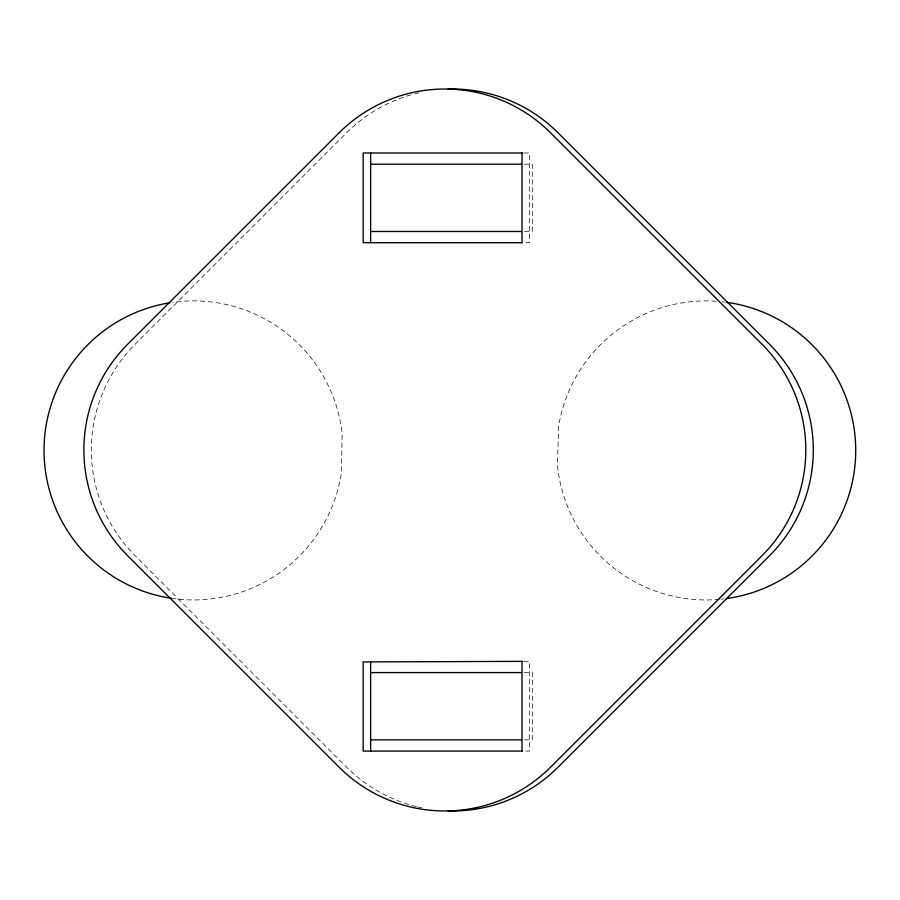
<?xml version="1.0" encoding="UTF-8"?>
<svg xmlns="http://www.w3.org/2000/svg" width="900" height="900" viewBox="0 0 900 900"><rect width="100%" height="100%" fill="white"/><g stroke="black" fill="none" stroke-linecap="round" stroke-linejoin="round"><path stroke-width="0.67" stroke-dasharray="4.5 3.38" d="M523.879 661.365L529.504 661.342L529.504 751.084L523.879 751.084M523.879 152.989L529.504 152.989L529.504 242.708L523.879 242.708M524.171 164.205L532.305 164.205L532.305 231.491L524.171 231.491M524.171 672.581L532.305 672.581L532.305 739.867L524.171 739.867M421.74 807.817A149.524 149.524 0 0 1 417.656 806.906M416.306 806.58A149.524 149.524 0 0 1 346.59 767.183L135.135 555.727A149.524 149.524 0 0 1 135.135 344.272L346.59 132.817A149.524 149.524 0 0 1 413.618 94.117M414.956 93.758A149.524 149.524 0 0 1 419.006 92.779M171.394 598.298A149.524 149.524 0 0 0 341.438 472.601L342.135 433.564A149.524 149.524 0 0 0 172.586 302.377M723.634 598.928A149.524 149.524 0 0 1 720.877 599.22M719.505 599.355A149.524 149.524 0 0 1 557.404 465.109L558.664 426.094A149.524 149.524 0 0 1 716.681 301.275M722.261 301.77A149.524 149.524 0 0 1 725.04 302.096"/><path stroke-width="1.35" d="M522.472 661.365L363.15 661.939L363.15 751.084L522.472 751.084M522.472 152.989L363.15 152.989L363.15 242.708L522.472 242.708M370.822 164.205L521.483 164.205M370.822 231.491L521.483 231.491M370.822 672.581L521.483 672.581M370.822 739.867L521.483 739.867M522.023 152.989L522.023 242.708M522.023 661.342L522.023 751.084M370.631 152.989L370.631 242.708M370.631 661.939L370.631 751.084M448.166 89.078A149.524 149.524 0 0 1 558.056 132.817L769.511 344.272A149.524 149.524 0 0 1 769.511 555.727L558.056 767.183A149.524 149.524 0 0 1 448.166 810.923M171.394 598.298A149.524 149.524 0 0 1 169.83 302.794M726.413 302.276A149.524 149.524 0 0 1 726.39 598.579M339.12 132.817L127.654 344.272A149.524 149.524 0 0 0 127.654 555.727L339.12 767.183A149.524 149.524 0 0 0 550.575 767.183L762.03 555.727A149.524 149.524 0 0 0 762.03 344.272L550.575 132.817A149.524 149.524 0 0 0 339.12 132.817"/></g></svg>
